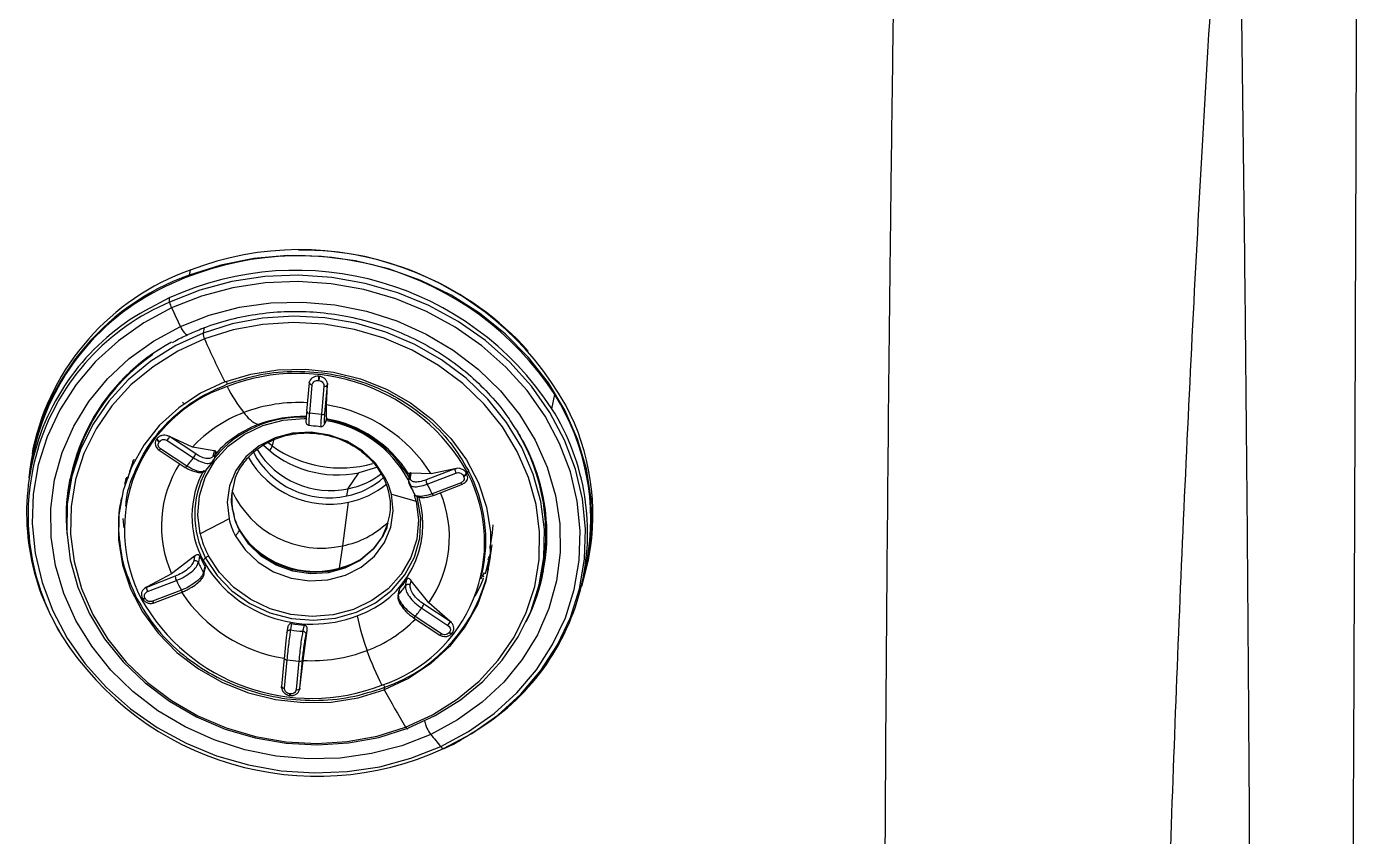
# Model space of a CAD drawing. Extents: x 832 to 912, y 781 to 934.
# Drawn here: x 855.224 to 859.922, y 839.563 to 842.424 of the extents above; entities that cross this region are included whole.
import ezdxf

# ---------------------------------------------------------------- set-up
doc = ezdxf.new("R2010")
doc.units = 0
doc.header["$MEASUREMENT"] = 0
doc.layers.add('1', color=4, linetype='Continuous')

# ---------------------------------------------------------------- blocks, each defined once
blk = doc.blocks.new('2026 SOVEREIGN HL')
at = {"layer": '1', "color": 3, "linetype": 'Continuous', "lineweight": 25}
for p, q in [((24.0718, 44.4687), (24.0683, 44.451)), ((23.9978, 44.3707), (23.914, 44.3267)), ((24.1214, 44.2672), (24.1178, 44.2466)), ((24.5243, 44.0793), (24.5263, 44.0791)), ((24.5261, 44.0939), (24.5281, 44.0937)), ((24.4924, 44.0705), (24.4832, 43.9701)), ((24.4924, 44.0706), (24.4935, 44.0758)), ((24.494, 43.9637), (24.5031, 44.0641)), ((24.5442, 44.0594), (24.5351, 43.9591)), ((24.5478, 43.9629), (24.557, 44.0633)), ((24.5529, 43.9929), (24.5571, 44.0636)), ((24.5571, 44.0636), (24.5569, 44.0687)), ((24.5569, 44.0687), (24.557, 44.0633)), ((24.557, 44.0633), (24.5571, 44.0636)), ((25.3492, 43.9787), (25.3591, 44.0294)), ((24.0452, 44.0026), (24.0502, 43.9966)), ((24.5538, 43.9483), (24.5529, 43.9929)), ((24.5538, 43.9483), (24.55, 43.9334)), ((23.9537, 43.8729), (23.9549, 43.8744)), ((23.9624, 43.8623), (23.9636, 43.8637)), ((23.9908, 43.8671), (24.0836, 43.806)), ((23.9986, 43.8811), (23.9933, 43.8835)), ((23.9933, 43.8835), (23.9985, 43.8807)), ((23.9985, 43.8807), (23.9986, 43.8811)), ((24.0913, 43.8195), (23.9985, 43.8807)), ((24.0801, 43.844), (23.9986, 43.8811)), ((24.1567, 43.8303), (24.0801, 43.844)), ((24.3617, 43.8479), (24.3474, 43.8588)), ((24.3657, 43.8683), (24.3617, 43.8479)), ((23.5171, 43.8189), (23.5072, 43.7681)), ((23.5168, 43.8373), (23.5134, 43.8196)), ((23.8767, 43.7979), (23.8721, 43.7991)), ((23.9619, 43.8331), (24.0547, 43.772)), ((24.0602, 43.7765), (23.9674, 43.8377)), ((24.1478, 43.7887), (24.1558, 43.7996)), ((24.1567, 43.8303), (24.1532, 43.8147)), ((24.1577, 43.8032), (24.1629, 43.8267)), ((23.8731, 43.7907), (23.8692, 43.7917)), ((24.0551, 43.7719), (24.0547, 43.772)), ((24.1247, 43.7598), (24.1269, 43.7609)), ((24.6301, 43.6969), (24.6678, 43.7534)), ((24.7296, 43.772), (24.6678, 43.7534)), ((24.8467, 43.7516), (24.8429, 43.7281)), ((24.8493, 43.7362), (24.8518, 43.752)), ((24.923, 43.749), (24.8518, 43.752)), ((25.0065, 43.767), (24.9046, 43.7278)), ((24.9086, 43.7129), (25.0105, 43.7521)), ((25.0066, 43.7674), (24.923, 43.749)), ((25.0065, 43.767), (25.0122, 43.7686)), ((25.0066, 43.7674), (25.0065, 43.767)), ((25.0122, 43.7686), (25.0066, 43.7674)), ((25.048, 43.7511), (25.0488, 43.7494)), ((25.0525, 43.7518), (25.0545, 43.7607)), ((23.6461, 43.7063), (23.643, 43.6862)), ((23.8415, 43.7124), (23.8455, 43.7306)), ((25.0282, 43.718), (24.9263, 43.6788)), ((24.9315, 43.6731), (25.0335, 43.7123)), ((25.0394, 43.7161), (25.0342, 43.7135)), ((25.0367, 43.7427), (25.0375, 43.7411)), ((24.6246, 43.6712), (24.6301, 43.6969)), ((24.7825, 43.677), (24.8694, 43.6527)), ((23.845, 43.644), (23.8436, 43.6351)), ((24.6106, 43.4952), (24.6312, 43.6494)), ((24.2093, 43.5903), (24.1073, 43.5374)), ((24.5993, 43.4158), (24.6106, 43.4952)), ((25.1148, 43.3956), (25.1348, 43.4784)), ((25.136, 43.4912), (25.131, 43.4591)), ((25.1375, 43.4986), (25.136, 43.4912)), ((24.0875, 43.4581), (24.0058, 43.3964)), ((24.0875, 43.4581), (24.0849, 43.4423)), ((24.1047, 43.4595), (24.1008, 43.4362)), ((24.1194, 43.4003), (24.1244, 43.4215)), ((25.4623, 43.3858), (25.4722, 43.4365)), ((25.4761, 43.4357), (25.4794, 43.4526)), ((24.0058, 43.3964), (23.9174, 43.3487)), ((24.0193, 43.3875), (23.9174, 43.3483)), ((23.9214, 43.3334), (24.0233, 43.3726)), ((24.1203, 43.3931), (24.1253, 43.4146)), ((24.8323, 43.3537), (24.8374, 43.3769)), ((24.849, 43.3561), (24.8524, 43.3718)), ((24.9149, 43.2939), (24.8524, 43.3718)), ((25.1007, 43.3892), (25.1027, 43.3979)), ((25.1008, 43.3895), (25.1042, 43.3886)), ((25.1015, 43.3926), (25.106, 43.3914)), ((25.3034, 43.3397), (25.3196, 43.4051)), ((25.3058, 43.3611), (25.3104, 43.3808)), ((23.9174, 43.3487), (23.9122, 43.3457)), ((23.9122, 43.3457), (23.9174, 43.3483)), ((23.9174, 43.3483), (23.9174, 43.3487)), ((24.041, 43.3385), (23.9391, 43.2993)), ((23.9443, 43.2936), (24.0463, 43.3328)), ((24.8092, 43.3399), (24.8056, 43.3183)), ((24.8112, 43.3441), (24.8076, 43.3227)), ((23.9026, 43.3103), (23.9035, 43.3086)), ((23.9129, 43.3087), (23.9121, 43.3104)), ((24.9899, 43.2274), (24.8971, 43.2885)), ((24.99, 43.2277), (24.9149, 43.2939)), ((25.2801, 43.2748), (25.2811, 43.2796)), ((24.8605, 43.2409), (24.9533, 43.1798)), ((24.9588, 43.1843), (24.866, 43.2455)), ((24.8894, 43.2749), (24.9822, 43.2138)), ((25.2687, 43.2489), (25.2801, 43.2748)), ((24.4154, 43.2038), (24.4134, 43.1886)), ((24.4298, 43.2202), (24.4267, 43.1978)), ((24.47, 43.1929), (24.4757, 43.2151)), ((24.4706, 43.0901), (24.4852, 43.196)), ((24.4814, 43.1809), (24.4852, 43.196)), ((24.9872, 43.1891), (24.986, 43.1877)), ((24.99, 43.2277), (24.9899, 43.2274)), ((24.9899, 43.2274), (24.9945, 43.2237)), ((24.9945, 43.2237), (24.99, 43.2277)), ((24.9963, 43.1857), (24.9975, 43.1871)), ((24.4038, 43.0987), (24.3946, 42.9984)), ((24.4054, 42.992), (24.4145, 43.0924)), ((24.4592, 42.9912), (24.4684, 43.0916)), ((24.4593, 42.9916), (24.4706, 43.0901)), ((24.4556, 43.0877), (24.4465, 42.9874)), ((24.3947, 42.9931), (24.3946, 42.9985)), ((24.7573, 42.9863), (24.759, 42.9952)), ((24.423, 42.9659), (24.425, 42.9657)), ((24.4253, 42.9721), (24.4233, 42.9724)), ((24.4581, 42.9859), (24.4593, 42.9916)), ((24.4592, 42.9912), (24.4581, 42.9859)), ((24.4593, 42.9916), (24.4592, 42.9912))]:
    blk.add_line(p, q, dxfattribs=at)
at = {"layer": '1', "color": 3, "linetype": 'Continuous', "lineweight": 25, "flags": 128}
for points in [[(25.4547, 43.3512), (25.4778, 43.4448), (25.49, 43.5515), (25.4877, 43.6593), (25.4708, 43.7666), (25.4398, 43.872), (25.3949, 43.9737), (25.337, 44.0705), (25.2667, 44.1607), (25.1852, 44.2432), (25.0937, 44.3167), (24.9934, 44.3802), (24.8858, 44.4327), (24.7725, 44.4735), (24.6552, 44.5019), (24.5355, 44.5175), (24.4152, 44.5202), (24.2961, 44.5099), (24.1799, 44.4867), (24.0683, 44.451)], [(24.9666, 42.7786), (25.0665, 42.8325), (25.158, 42.897), (25.2396, 42.9714), (25.3102, 43.0544), (25.3688, 43.1449), (25.4144, 43.2416), (25.4464, 43.343), (25.4644, 43.4477), (25.468, 43.5541), (25.4573, 43.6607), (25.4324, 43.7659), (25.3936, 43.8683), (25.3416, 43.9662), (25.277, 44.0584), (25.2009, 44.1433), (25.1142, 44.2199), (25.0184, 44.287), (24.9148, 44.3435), (24.8048, 44.3888), (24.6902, 44.422), (24.5726, 44.4428), (24.4536, 44.4508), (24.335, 44.446), (24.2187, 44.4283), (24.1061, 44.398), (23.9991, 44.3557)], [(24.9567, 42.7861), (25.0549, 42.839), (25.1448, 42.9024), (25.225, 42.9754), (25.2943, 43.057), (25.3518, 43.1459), (25.3966, 43.2408), (25.4281, 43.3404), (25.4457, 43.4432), (25.4493, 43.5478), (25.4388, 43.6525), (25.4143, 43.7559), (25.3762, 43.8564), (25.3251, 43.9526), (25.2617, 44.0431), (25.1869, 44.1266), (25.1018, 44.2018), (25.0077, 44.2677), (24.9059, 44.3233), (24.7979, 44.3677), (24.6853, 44.4004), (24.5697, 44.4208), (24.4528, 44.4287), (24.3364, 44.4239), (24.2221, 44.4065), (24.1115, 44.3768), (24.0064, 44.3352)], [(24.0064, 44.3352), (23.9082, 44.2823), (23.8183, 44.2189), (23.7381, 44.1459), (23.6688, 44.0643), (23.6113, 43.9754), (23.5665, 43.8805), (23.535, 43.7808), (23.5174, 43.678), (23.5138, 43.5735), (23.5243, 43.4688), (23.5488, 43.3654), (23.5869, 43.2649), (23.638, 43.1686), (23.7014, 43.0781), (23.7762, 42.9947), (23.8613, 42.9194), (23.9554, 42.8536), (24.0572, 42.798), (24.1652, 42.7536), (24.2778, 42.7209), (24.3934, 42.7005), (24.5103, 42.6926), (24.6267, 42.6974), (24.741, 42.7148), (24.8516, 42.7445), (24.9567, 42.7861)], [(24.0374, 44.2696), (24.1392, 44.3096), (24.2464, 44.3376), (24.3572, 44.3532), (24.47, 44.3561), (24.5829, 44.3463), (24.6942, 44.3239), (24.8021, 44.2893), (24.9049, 44.243), (25.001, 44.1858), (25.0889, 44.1185), (25.1671, 44.0423), (25.2345, 43.9583), (25.29, 43.8678), (25.3327, 43.7723), (25.362, 43.6733), (25.3773, 43.5724), (25.3785, 43.4711), (25.3655, 43.371), (25.3385, 43.2737), (25.2979, 43.1807), (25.2445, 43.0936), (25.179, 43.0137), (25.1024, 42.9422), (25.0161, 42.8803), (24.9212, 42.8289)], [(24.9212, 42.8289), (24.8194, 42.7889), (24.7122, 42.7608), (24.6014, 42.7453), (24.4886, 42.7424), (24.3757, 42.7522), (24.2644, 42.7746), (24.1565, 42.8092), (24.0537, 42.8554), (23.9576, 42.9126), (23.8698, 42.9799), (23.7915, 43.0561), (23.7241, 43.1401), (23.6686, 43.2306), (23.6259, 43.3261), (23.5966, 43.4251), (23.5813, 43.5261), (23.5801, 43.6274), (23.5932, 43.7275), (23.6201, 43.8248), (23.6607, 43.9177), (23.7141, 44.0048), (23.7796, 44.0848), (23.8562, 44.1563), (23.9426, 44.2182), (24.0374, 44.2696)], [(24.0374, 44.2696), (24.0417, 44.2615), (24.0462, 44.2543), (24.0508, 44.2483), (24.0552, 44.2439), (24.059, 44.2413), (24.0622, 44.2407), (24.0633, 44.241)], [(24.8408, 42.8508), (24.9373, 42.895), (25.0259, 42.9505), (25.1052, 43.0161), (25.1739, 43.0909), (25.2306, 43.1736), (25.2744, 43.2626), (25.3047, 43.3566), (25.3209, 43.4538), (25.3226, 43.5526), (25.3099, 43.6514), (25.283, 43.7484), (25.2424, 43.842), (25.1886, 43.9306), (25.1228, 44.0127), (25.0459, 44.0868), (24.9594, 44.1517), (24.8646, 44.2063), (24.7633, 44.2496), (24.657, 44.281), (24.5478, 44.2998), (24.4374, 44.3057), (24.3276, 44.2988), (24.2205, 44.2789), (24.1178, 44.2466)], [(24.8326, 42.8548), (24.9274, 42.8983), (25.0145, 42.9527), (25.0924, 43.0172), (25.1597, 43.0907), (25.2155, 43.1718), (25.2585, 43.2593), (25.2883, 43.3515), (25.3041, 43.447), (25.3058, 43.5441), (25.2934, 43.6411), (25.2669, 43.7364), (25.227, 43.8283), (25.1743, 43.9153), (25.1096, 43.9959), (25.0341, 44.0687), (24.9491, 44.1324), (24.8561, 44.186), (24.7565, 44.2286), (24.6522, 44.2594), (24.5449, 44.2778), (24.4364, 44.2837), (24.3287, 44.2768), (24.2235, 44.2574), (24.1227, 44.2256)], [(24.1178, 44.2466), (24.0213, 44.2023), (23.9326, 44.1469), (23.8533, 44.0812), (23.7847, 44.0064), (23.728, 43.9238), (23.6841, 43.8348), (23.6539, 43.7408), (23.6377, 43.6436), (23.636, 43.5447), (23.6487, 43.446), (23.6756, 43.3489), (23.7162, 43.2553), (23.7699, 43.1667), (23.8358, 43.0847), (23.9126, 43.0106), (23.9992, 42.9457), (24.094, 42.8911), (24.1953, 42.8477), (24.3015, 42.8164), (24.4108, 42.7976), (24.5212, 42.7916), (24.6309, 42.7986), (24.7381, 42.8184), (24.8408, 42.8508)], [(24.1227, 44.2256), (24.0279, 44.1822), (23.9408, 44.1277), (23.8629, 44.0632), (23.7955, 43.9897), (23.7398, 43.9086), (23.6967, 43.8212), (23.667, 43.7289), (23.6512, 43.6334), (23.6495, 43.5363), (23.6619, 43.4393), (23.6883, 43.344), (23.7283, 43.2521), (23.781, 43.1651), (23.8457, 43.0845), (23.9211, 43.0117), (24.0061, 42.948), (24.0992, 42.8944), (24.1988, 42.8518), (24.3031, 42.8211), (24.4104, 42.8026), (24.5188, 42.7967), (24.6266, 42.8036), (24.7318, 42.8231), (24.8326, 42.8548)], [(24.194, 44.074), (24.2858, 44.1019), (24.3818, 44.1172), (24.4799, 44.1193), (24.5779, 44.1082), (24.6736, 44.0843), (24.7649, 44.0479), (24.8498, 44), (24.9262, 43.9416), (24.9927, 43.874), (25.0475, 43.7987), (25.0896, 43.7174), (25.118, 43.632), (25.132, 43.5442), (25.1314, 43.4562), (25.1161, 43.3698), (25.0865, 43.287), (25.0433, 43.2096), (24.9874, 43.1393), (24.9201, 43.0778), (24.8428, 43.0264), (24.7573, 42.9863)], [(24.194, 44.074), (24.1085, 44.0338), (24.0313, 43.9824), (23.9639, 43.9209), (23.908, 43.8507), (23.8648, 43.7733), (23.8352, 43.6905), (23.8199, 43.6041), (23.8193, 43.516), (23.8333, 43.4283), (23.8617, 43.3428), (23.9038, 43.2615), (23.9587, 43.1863), (24.0251, 43.1187), (24.1016, 43.0602), (24.1864, 43.0123), (24.2777, 42.976), (24.3734, 42.952), (24.4714, 42.941), (24.5695, 42.9431), (24.6656, 42.9583), (24.7573, 42.9863)], [(24.1073, 43.5374), (24.0988, 43.6049), (24.1049, 43.6721), (24.1254, 43.7363), (24.1594, 43.7952), (24.2058, 43.8467), (24.2629, 43.8887), (24.3283, 43.9197), (24.3998, 43.9385), (24.4746, 43.9444), (24.4837, 43.9442)], [(24.7608, 43.7355), (24.7263, 43.7867), (24.6804, 43.8303), (24.6252, 43.8641), (24.5636, 43.8864), (24.4987, 43.8961), (24.4335, 43.8926), (24.3715, 43.8763), (24.3157, 43.8479), (24.2689, 43.8088), (24.2334, 43.7609), (24.211, 43.7067), (24.2029, 43.6489), (24.2093, 43.5903)], [(23.8462, 43.7312), (23.8462, 43.7312), (23.8456, 43.7303), (23.8453, 43.7293)], [(23.8469, 43.7353), (23.8466, 43.735), (23.8464, 43.7347)], [(24.1263, 43.4517), (24.1666, 43.3899), (24.2193, 43.3359), (24.2822, 43.2916), (24.3531, 43.2588), (24.4291, 43.2387), (24.5073, 43.2322), (24.5848, 43.2395), (24.6586, 43.2602), (24.7257, 43.2937), (24.7838, 43.3385), (24.8304, 43.393), (24.8638, 43.4552), (24.8828, 43.5225), (24.8866, 43.5924), (24.8751, 43.6623), (24.8729, 43.6698)], [(24.231, 43.5318), (24.2655, 43.4806), (24.3114, 43.437), (24.3666, 43.4032), (24.4282, 43.3809), (24.4932, 43.3712), (24.5583, 43.3746), (24.6203, 43.391), (24.6761, 43.4194), (24.7229, 43.4585), (24.7584, 43.5064), (24.7808, 43.5606), (24.789, 43.6184), (24.7825, 43.677)], [(24.8694, 43.6527), (24.8779, 43.5852), (24.8718, 43.5181), (24.8514, 43.4539), (24.8173, 43.3949), (24.7709, 43.3435), (24.7139, 43.3015), (24.6484, 43.2705), (24.5769, 43.2517), (24.5021, 43.2458), (24.4268, 43.2529), (24.3538, 43.2729), (24.2859, 43.305), (24.2255, 43.348), (24.175, 43.4002), (24.1363, 43.4597)], [(23.8345, 43.5917), (23.8362, 43.5682), (23.8373, 43.5581)], [(24.7672, 43.5597), (24.7535, 43.531), (24.7192, 43.4848), (24.6739, 43.447), (24.62, 43.4196), (24.5601, 43.4038), (24.4972, 43.4005), (24.4345, 43.4099), (24.375, 43.4314), (24.3217, 43.464), (24.2773, 43.5061), (24.244, 43.5556)], [(24.7699, 43.5749), (24.7498, 43.5267), (24.7162, 43.4807), (24.6716, 43.443), (24.6183, 43.4156), (24.559, 43.3998), (24.4967, 43.3963), (24.4345, 43.4054), (24.3755, 43.4267), (24.3226, 43.4589), (24.2786, 43.5006), (24.2456, 43.5497)], [(25.1409, 43.5697), (25.1383, 43.5409), (25.1308, 43.495)], [(25.104, 43.3912), (25.1008, 43.384), (25.0978, 43.3775)], [(25.1091, 43.4005), (25.1084, 43.3983), (25.106, 43.3914)], [(24.4253, 42.9721), (24.4252, 42.9704), (24.4251, 42.9689), (24.425, 42.9676), (24.425, 42.9667), (24.425, 42.966), (24.425, 42.9657), (24.4251, 42.9658), (24.4252, 42.9662)], [(24.8326, 42.8548), (24.834, 42.8527), (24.8354, 42.851), (24.8367, 42.8497), (24.8378, 42.8489), (24.8388, 42.8487), (24.8397, 42.8489), (24.8403, 42.8496), (24.8408, 42.8508)]]:
    blk.add_lwpolyline(points, dxfattribs=at)
at = {"layer": '1', "color": 3, "linetype": 'Continuous', "lineweight": 25}
for centre, radius, start, end in [((24.456, 43.4414), 1.0777, 33.0658, 114.5794), ((24.4597, 43.4647), 1.0764, 29.2996, 111.1267), ((24.4615, 43.4544), 1.0853, 42.1677, 90.3693), ((24.3615, 43.6545), 0.8643, 109.5895, 167.7871), ((24.4458, 43.3898), 1.0784, 33.0985, 114.5468), ((24.3526, 43.6437), 0.8559, 109.3954, 173.833), ((24.3481, 43.6434), 0.8493, 113.6264, 168.0741), ((24.0359, 44.3664), 0.0384, 173.5942, 196.268), ((24.3133, 43.6116), 0.819, 119.1776, 212.1984), ((24.3175, 43.6022), 0.818, 112.9056, 211.3112), ((24.1113, 44.3841), 0.1158, 194.1973, 204.9722), ((26.727, 45.5814), 2.9924, 204.6098, 205.9999), ((24.1635, 44.2461), 0.0457, 179.3251, 206.5806), ((26.8367, 45.4098), 2.9611, 203.5731, 206.8168), ((24.3417, 43.5918), 0.7073, 118.343, 184.4224), ((24.3406, 43.5915), 0.7039, 124.648, 170.6074), ((26.7397, 45.3718), 2.8519, 207.0258, 207.2343), ((24.4511, 43.4147), 0.6894, 29.2758, 111.1504), ((24.7505, 44.0591), 0.2271, 171.1752, 174.8962), ((24.7525, 44.0589), 0.2271, 171.1752, 174.8962), ((24.3732, 43.5522), 0.5335, 108.6738, 207.2176), ((24.7074, 44.314), 0.5663, 206.9135, 217.9723), ((24.5019, 44.0742), 0.0102, 200.7603, 276.7797), ((24.5477, 44.0709), 0.012, 253.137, 320.5117), ((24.659, 43.5887), 0.8273, 349.4004, 32.1903), ((24.4554, 43.4536), 0.5476, 86.7239, 110.7998), ((24.4682, 43.4617), 0.5379, 32.2837, 80.9442), ((24.6727, 43.6068), 0.8213, 349.2362, 27.9237), ((24.4292, 43.5198), 0.4764, 110.6835, 137.1178), ((24.4636, 43.5509), 0.3983, 87.2469, 140.0166), ((24.364, 44.0373), 0.1256, 214.8341, 245.3567), ((24.468, 43.5107), 0.4411, 88.1313, 110.7567), ((24.4928, 43.9738), 0.0102, 200.7573, 276.7804), ((24.4527, 43.4132), 0.552, 81.4179, 85.7134), ((24.5386, 43.9706), 0.012, 253.1304, 320.5231), ((24.4834, 43.5362), 0.4065, 28.5457, 80.4218), ((24.4808, 43.528), 0.4193, 28.703, 80.2598), ((24.4787, 43.5191), 0.4311, 32.0711, 80.1454), ((24.6562, 43.5423), 0.819, 299.1775, 32.1985), ((24.444, 43.5696), 0.3774, 110.528, 140.4469), ((24.6261, 43.536), 0.7017, 347.2273, 31.0525), ((23.9716, 43.8787), 0.0188, 197.7974, 240.6466), ((23.9728, 43.8801), 0.0188, 197.7974, 240.6466), ((23.9577, 43.8949), 0.0433, 320.046, 340.8234), ((24.5915, 44.1218), 0.3763, 226.1692, 281.7117), ((24.312, 43.8641), 0.0522, 320.7456, 341.9531), ((24.6032, 44.1828), 0.4129, 234.2057, 286.0084), ((24.6402, 43.5354), 0.6912, 333.4142, 28.5053), ((23.9605, 43.8407), 0.00755, 279.9693, 336.2281), ((24.3976, 43.5319), 0.4168, 138.8851, 144.0641), ((24.0505, 43.8337), 0.0432, 320.033, 340.8374), ((24.562, 43.9698), 0.3277, 209.4198, 282.1856), ((24.561, 43.9645), 0.3001, 207.61, 282.2386), ((24.5665, 43.9929), 0.3028, 211.3415, 282.1312), ((24.355, 43.6174), 0.5161, 160.2591, 166.7416), ((24.3809, 43.5639), 0.4108, 147.4222, 204.0729), ((24.0502, 43.7824), 0.0116, 295.0008, 329.5193), ((24.4106, 43.6002), 0.3324, 151.109, 208.1068), ((24.4132, 43.605), 0.3253, 151.6382, 208.1058), ((24.5771, 43.9663), 0.2746, 281.116, 308.2259), ((24.5781, 43.5078), 0.5335, 288.674, 27.2173), ((25.0371, 43.7673), 0.0306, 180.5209, 209.7113), ((25.0297, 43.764), 0.0224, 288.1695, 324.838), ((25.0305, 43.7623), 0.0224, 288.1695, 324.838), ((24.5919, 43.5146), 0.524, 347.1327, 28.0114), ((24.3119, 43.6025), 0.6778, 168.9576, 183.3229), ((23.8503, 43.7294), 0.00677, 69.822, 119.9622), ((24.4475, 43.6573), 0.2288, 164.3937, 208.0714), ((24.5727, 43.9376), 0.2714, 281.0372, 312.3269), ((24.5742, 43.9407), 0.2968, 281.0772, 310.2456), ((24.76, 43.7454), 0.00993, 215.546, 274.4679), ((24.5354, 43.6183), 0.2541, 13.3636, 27.4675), ((24.8369, 43.6691), 0.0614, 78.9255, 86.6306), ((24.5367, 43.5729), 0.3422, 22.068, 27.4191), ((24.9351, 43.7281), 0.0306, 180.4996, 209.7327), ((24.526, 43.4932), 0.4412, 24.8848, 29.873), ((25.0321, 43.717), 0.00408, 165.1425, 300.9436), ((24.5347, 43.8335), 0.3467, 204.473, 282.65), ((24.5528, 43.5713), 0.3411, 288.5484, 16.6839), ((24.55, 43.5774), 0.3282, 13.2789, 17.1821), ((24.5768, 43.5263), 0.4103, 325.4888, 22.3879), ((24.9343, 43.681), 0.00834, 194.9265, 250.5402), ((24.4565, 43.649), 0.2541, 193.3636, 207.4675), ((24.5499, 43.8064), 0.3171, 281.0542, 313.5061), ((24.4359, 43.6155), 0.3377, 193.3627, 207.4679), ((24.2117, 43.5624), 0.0362, 302.2639, 339.391), ((24.2395, 43.5513), 0.00625, 345.3747, 44.4629), ((24.5144, 43.7281), 0.3234, 218.1071, 299.9405), ((25.2347, 43.4637), 0.1086, 163.2359, 167.4085), ((25.1306, 43.4928), 0.00572, 251.8129, 343.7678), ((25.1308, 43.4895), 0.00554, 18.1875, 90.0199), ((24.4389, 43.5886), 0.3709, 204.2497, 210.5087), ((24.443, 43.6106), 0.3705, 204.0657, 210.693), ((24.2502, 43.3063), 0.1911, 130.4335, 134.04), ((24.5025, 43.6603), 0.4419, 209.3606, 291.0657), ((24.2744, 43.2778), 0.2284, 127.2207, 130.4278), ((24.6217, 43.5627), 0.5199, 341.7156, 346.7446), ((25.1224, 43.4417), 0.00565, 17.8257, 88.6892), ((25.1255, 43.4607), 0.00572, 251.8188, 343.6504), ((24.0499, 43.3878), 0.0306, 180.5055, 209.7267), ((24.4234, 43.5582), 0.441, 204.885, 209.876), ((24.572, 43.5292), 0.5658, 289.3054, 348.0712), ((24.551, 43.578), 0.3499, 318.0343, 324.9165), ((24.6139, 43.571), 0.5291, 331.2778, 339.0814), ((23.948, 43.3486), 0.0306, 180.5209, 209.7113), ((24.0465, 43.3385), 0.00548, 180.1194, 271.5624), ((24.4895, 43.63), 0.5392, 213.7131, 260.9122), ((24.5464, 43.556), 0.3502, 318.2244, 324.7246), ((24.5001, 43.6454), 0.6894, 209.2757, 291.1506), ((23.9075, 43.3161), 0.00738, 227.4406, 308.6593), ((23.9081, 43.3154), 0.00822, 235.634, 305.8207), ((23.9471, 43.3015), 0.00833, 194.8911, 250.5755), ((24.8563, 43.3027), 0.0432, 320.033, 340.8374), ((25.5563, 43.4358), 0.9145, 191.8534, 199.8735), ((24.5273, 43.5721), 0.4781, 290.7064, 315.3785), ((24.8591, 43.2485), 0.00752, 279.7807, 336.3413), ((24.5526, 43.519), 0.416, 318.8802, 324.0689), ((24.5003, 43.6557), 0.4637, 260.8694, 266.262), ((24.5046, 43.6778), 0.4637, 260.7136, 266.4186), ((24.9508, 43.1884), 0.00894, 286.3944, 333.2155), ((24.9491, 43.2415), 0.0432, 320.0267, 340.8426), ((24.9925, 43.1937), 0.00879, 222.6458, 296.3123), ((24.9937, 43.1951), 0.0088, 222.6511, 296.307), ((24.5204, 43.7486), 1.0676, 212.3639, 294.7005), ((24.4133, 43.1025), 0.0102, 200.762, 276.7757), ((24.4969, 43.6383), 0.5521, 261.4186, 265.7138), ((24.4591, 43.0992), 0.012, 253.1357, 320.5154), ((24.5019, 43.6368), 0.5476, 266.7239, 290.7999), ((25.6728, 43.4717), 1.0363, 199.5494, 206.926), ((24.4042, 43.0021), 0.0102, 200.7603, 276.7797), ((27.1291, 44.2509), 2.6821, 207.6929, 207.9172), ((24.4559, 42.9677), 0.0329, 171.8469, 183.0711), ((24.45, 42.9988), 0.012, 253.1356, 320.5131), ((26.6915, 44.0066), 2.1867, 207.8119, 211.7829), ((25.0112, 42.8984), 0.1137, 191.3592, 217.7067), ((25.9736, 43.6653), 1.3443, 218.4763, 220.8468), ((24.9737, 42.7984), 0.021, 215.8507, 250.0082), ((24.9674, 42.7825), 0.00396, 257.0496, 293.4915)]:
    blk.add_arc(centre, radius, start, end, dxfattribs=at)
for points, knots in [([(26.5331, 36.3516), (26.5303, 36.9885), (26.5247, 38.2628), (26.5193, 40.1686), (26.522, 41.7116), (26.5287, 42.8952), (26.5354, 43.7131), (26.5441, 44.5404), (26.5542, 45.32), (26.5648, 46.0514), (26.5755, 46.7332), (26.587, 47.4267), (26.5946, 47.8987), (26.5983, 48.1349)], [0, 0, 0, 0, 0.165996, 0.332137, 0.498368, 0.568289, 0.638355, 0.708506, 0.77878, 0.83405, 0.889326, 0.944643, 1, 1, 1, 1]), ([(27.764, 46.781), (27.7485, 46.5527), (27.7177, 46.0964), (27.675, 45.4254), (27.6365, 44.7638), (27.6024, 44.1112), (27.5726, 43.466), (27.5467, 42.8269), (27.5143, 41.9116), (27.4816, 40.7257), (27.4526, 39.2698), (27.4407, 38.3019), (27.4347, 37.8181)], [0, 0, 0, 0, 0.071804, 0.143563, 0.215313, 0.287, 0.358576, 0.430095, 0.501517, 0.667777, 0.833943, 1, 1, 1, 1]), ([(27.764, 46.781), (27.769, 46.4429), (27.7789, 45.7674), (27.7921, 44.765), (27.8024, 43.771), (27.8108, 42.6743), (27.8166, 41.4799), (27.82, 40.1893), (27.8204, 39.3405), (27.8207, 38.9158)], [0, 0, 0, 0, 0.124899, 0.249567, 0.374542, 0.499378, 0.666387, 0.833106, 1, 1, 1, 1]), ([(28.1932, 46.78), (28.1926, 46.5013), (28.1912, 45.9459), (28.1885, 45.1208), (28.1857, 44.3039), (28.1826, 43.4946), (28.1784, 42.5143), (28.1725, 41.3687), (28.1655, 40.0623), (28.1615, 39.2044), (28.1594, 38.7755)], [0, 0, 0, 0, 0.1009616, 0.2012382, 0.3016233, 0.4016669, 0.5014536, 0.6680047, 0.834025, 1, 1, 1, 1]), ([(24.0633, 44.241), (24.0787, 44.2478), (24.1241, 44.2679), (24.2038, 44.2938), (24.3026, 44.3145), (24.4041, 44.3242), (24.5067, 44.3229), (24.6089, 44.3105), (24.7093, 44.2873), (24.8063, 44.2537), (24.8986, 44.21), (24.9849, 44.157), (25.064, 44.0956), (25.1339, 44.0261), (25.1828, 43.9682), (25.2046, 43.9321), (25.2099, 43.9233)], [0, 0, 0, 0, 0.04019, 0.118151, 0.196115, 0.27404, 0.351936, 0.42981, 0.507671, 0.585521, 0.663366, 0.741212, 0.819068, 0.896945, 0.974858, 1, 1, 1, 1]), ([(24.0097, 44.2131), (24.0124, 44.2148), (24.0293, 44.2255), (24.0478, 44.2339), (24.0633, 44.241)], [0, 0, 0, 0, 0.161844, 1, 1, 1, 1]), ([(24.204, 44.0667), (24.2428, 44.0793), (24.3203, 44.1044), (24.4456, 44.1149), (24.5713, 44.1047), (24.6935, 44.0724), (24.8075, 44.0197), (24.9085, 43.9483), (24.9944, 43.8619), (25.0345, 43.7944), (25.0545, 43.7607)], [0, 0, 0, 0, 0.125, 0.2500005, 0.375, 0.5000003, 0.6250005, 0.750001, 0.8750001, 1, 1, 1, 1]), ([(24.5261, 44.0939), (24.5225, 44.094), (24.5153, 44.0942), (24.5054, 44.0903), (24.4974, 44.0841), (24.4948, 44.0786), (24.4935, 44.0758)], [0, 0, 0, 0, 0.247533, 0.500813, 0.753648, 1, 1, 1, 1]), ([(24.5031, 44.0641), (24.5037, 44.0666), (24.5049, 44.0716), (24.5107, 44.0768), (24.5174, 44.0795), (24.522, 44.0794), (24.5243, 44.0793)], [0, 0, 0, 0, 0.279485, 0.558995, 0.779402, 1, 1, 1, 1]), ([(24.5263, 44.0791), (24.5291, 44.0784), (24.5348, 44.0771), (24.5408, 44.0717), (24.5441, 44.0655), (24.5442, 44.0615), (24.5442, 44.0594)], [0, 0, 0, 0, 0.279637, 0.559219, 0.779576, 1, 1, 1, 1]), ([(24.5569, 44.0687), (24.5561, 44.0717), (24.5544, 44.0777), (24.5477, 44.0855), (24.5387, 44.0915), (24.5316, 44.093), (24.5281, 44.0937)], [0, 0, 0, 0, 0.246599, 0.499392, 0.752598, 1, 1, 1, 1]), ([(23.8454, 43.6439), (23.8454, 43.6451), (23.8474, 43.6836), (23.8739, 43.7564), (23.9253, 43.8566), (24.0011, 43.9439), (24.0937, 44.0172), (24.1672, 44.0502), (24.204, 44.0667)], [0, 0, 0, 0, 0.006606, 0.205285, 0.403963, 0.602643, 0.801321, 1, 1, 1, 1]), ([(24.4813, 43.942), (24.4809, 43.9386), (24.4803, 43.9338), (24.4814, 43.9283), (24.4838, 43.9245), (24.4875, 43.9218), (24.4904, 43.9213), (24.4918, 43.921)], [0, 0, 0, 0, 0.449635, 0.629296, 0.770583, 0.891844, 1, 1, 1, 1]), ([(24.4807, 43.937), (24.4806, 43.9345), (24.4805, 43.9318), (24.4809, 43.9345), (24.4809, 43.9348)], [0, 0, 0, 0, 0.903568, 1, 1, 1, 1]), ([(24.4833, 43.9702), (24.4826, 43.9626), (24.4815, 43.9504), (24.4811, 43.9443), (24.481, 43.942)], [0, 0, 0, 0, 0.619555, 1, 1, 1, 1]), ([(24.4919, 43.9218), (24.4917, 43.9222), (24.4913, 43.9231), (24.4918, 43.9381), (24.4933, 43.9552), (24.494, 43.9637)], [0, 0, 0, 0, 0.285855, 0.642909, 1, 1, 1, 1]), ([(24.5351, 43.9591), (24.5344, 43.9506), (24.5329, 43.9335), (24.5323, 43.9185), (24.5332, 43.9176), (24.5335, 43.9171)], [0, 0, 0, 0, 0.358409, 0.716792, 1, 1, 1, 1]), ([(24.55, 43.9334), (24.5491, 43.9304), (24.5473, 43.9244), (24.546, 43.9282), (24.546, 43.941), (24.5472, 43.9556), (24.5478, 43.9629)], [0, 0, 0, 0, 0.249817, 0.500222, 0.750497, 1, 1, 1, 1]), ([(24.228, 43.7179), (24.2288, 43.722), (24.2329, 43.7429), (24.2522, 43.7775), (24.2855, 43.8191), (24.3291, 43.8528), (24.38, 43.8774), (24.4361, 43.8918), (24.4948, 43.8953), (24.5536, 43.8878), (24.6099, 43.8698), (24.6613, 43.8421), (24.7052, 43.806), (24.7347, 43.7705), (24.7476, 43.7473), (24.7519, 43.7397)], [0, 0, 0, 0, 0.020797, 0.107696, 0.194355, 0.280484, 0.366054, 0.451189, 0.536029, 0.620679, 0.705208, 0.789665, 0.874111, 0.95865, 1, 1, 1, 1]), ([(24.4902, 43.921), (24.5019, 43.92), (24.5169, 43.9187), (24.5317, 43.9164), (24.535, 43.9159)], [0, 0, 0, 0, 0.779433, 1, 1, 1, 1]), ([(24.5336, 43.9163), (24.5349, 43.9163), (24.5373, 43.9164), (24.5415, 43.9188), (24.5454, 43.9229), (24.5474, 43.927), (24.5484, 43.929)], [0, 0, 0, 0, 0.248753, 0.50047, 0.751975, 1, 1, 1, 1]), ([(25.2099, 43.9233), (25.2224, 43.9054), (25.2366, 43.8851), (25.2466, 43.8632), (25.2477, 43.8606)], [0, 0, 0, 0, 0.882713, 1, 1, 1, 1]), ([(23.9537, 43.8729), (23.952, 43.8702), (23.9485, 43.8647), (23.9479, 43.8549), (23.9505, 43.8455), (23.9549, 43.8405), (23.9571, 43.8381)], [0, 0, 0, 0, 0.24756, 0.500842, 0.753646, 1, 1, 1, 1]), ([(23.9493, 43.8506), (23.95, 43.8483), (23.9516, 43.8437), (23.9561, 43.8375), (23.9602, 43.8345), (23.9623, 43.833)], [0, 0, 0, 0, 0.326263, 0.663119, 1, 1, 1, 1]), ([(23.9933, 43.8835), (23.9899, 43.8844), (23.9829, 43.8863), (23.972, 43.8852), (23.9619, 43.8814), (23.9572, 43.8767), (23.9549, 43.8744)], [0, 0, 0, 0, 0.246621, 0.49939, 0.752607, 1, 1, 1, 1]), ([(23.9674, 43.8377), (23.9652, 43.8395), (23.9609, 43.8431), (23.9586, 43.8504), (23.9591, 43.8571), (23.9613, 43.8606), (23.9624, 43.8623)], [0, 0, 0, 0, 0.279491, 0.5590158, 0.779416, 1, 1, 1, 1]), ([(23.9636, 43.8637), (23.9655, 43.8656), (23.9694, 43.8693), (23.9774, 43.8711), (23.9849, 43.8703), (23.9889, 43.8682), (23.9908, 43.8671)], [0, 0, 0, 0, 0.279648, 0.559236, 0.779576, 1, 1, 1, 1]), ([(23.8692, 43.7917), (23.8695, 43.7925), (23.8702, 43.794), (23.8711, 43.7962), (23.8718, 43.7981), (23.872, 43.7988), (23.8721, 43.7991)], [0, 0, 0, 0, 0.272614, 0.557693, 0.783669, 1, 1, 1, 1]), ([(24.0836, 43.806), (24.0922, 43.801), (24.1092, 43.7909), (24.1328, 43.7845), (24.1428, 43.7873), (24.1478, 43.7887)], [0, 0, 0, 0, 0.333363, 0.666692, 1, 1, 1, 1]), ([(24.1532, 43.8147), (24.1514, 43.8111), (24.148, 43.804), (24.133, 43.802), (24.1132, 43.8067), (24.0986, 43.8153), (24.0913, 43.8195)], [0, 0, 0, 0, 0.24982, 0.50022, 0.750492, 1, 1, 1, 1]), ([(24.1532, 43.8147), (24.1538, 43.8142), (24.155, 43.8133), (24.1568, 43.8109), (24.1581, 43.8075), (24.158, 43.8039), (24.1571, 43.8013), (24.1563, 43.8001), (24.1558, 43.7996)], [0, 0, 0, 0, 0.12469, 0.249326, 0.500009, 0.750653, 0.875298, 1, 1, 1, 1]), ([(24.161, 43.8227), (24.1614, 43.8232), (24.1623, 43.8243), (24.1631, 43.8259), (24.1632, 43.8272), (24.1627, 43.8287), (24.1609, 43.8301), (24.1581, 43.8303), (24.1567, 43.8303)], [0, 0, 0, 0, 0.094233, 0.19048, 0.298295, 0.424498, 0.701614, 1, 1, 1, 1]), ([(24.0545, 43.7723), (24.0618, 43.7678), (24.0705, 43.7625), (24.0788, 43.7603), (24.0802, 43.7599)], [0, 0, 0, 0, 0.830519, 1, 1, 1, 1]), ([(24.1277, 43.7638), (24.1267, 43.762), (24.1238, 43.7565), (24.1087, 43.7557), (24.0859, 43.7614), (24.0688, 43.7715), (24.0602, 43.7765)], [0, 0, 0, 0, 0.147243, 0.431478, 0.715717, 1, 1, 1, 1]), ([(24.0802, 43.7599), (24.0858, 43.758), (24.0985, 43.7539), (24.1135, 43.7536), (24.1197, 43.7572), (24.122, 43.7586)], [0, 0, 0, 0, 0.326536, 0.742931, 1, 1, 1, 1]), ([(24.1285, 43.7624), (24.1345, 43.7705), (24.1421, 43.7808), (24.1507, 43.7906), (24.1526, 43.7927)], [0, 0, 0, 0, 0.779324, 1, 1, 1, 1]), ([(24.8518, 43.752), (24.8506, 43.7522), (24.8482, 43.7526), (24.8466, 43.7516), (24.8461, 43.7502), (24.8462, 43.7488), (24.8467, 43.7472), (24.8474, 43.7459), (24.8478, 43.7452)], [0, 0, 0, 0, 0.298973, 0.576184, 0.702253, 0.809907, 0.905989, 1, 1, 1, 1]), ([(25.0105, 43.7521), (25.0133, 43.7528), (25.0188, 43.7542), (25.0269, 43.7521), (25.0331, 43.7481), (25.0355, 43.7445), (25.0367, 43.7427)], [0, 0, 0, 0, 0.279489, 0.559004, 0.779407, 1, 1, 1, 1]), ([(25.048, 43.7511), (25.0461, 43.7539), (25.0424, 43.7596), (25.0332, 43.7655), (25.0227, 43.769), (25.0157, 43.7688), (25.0122, 43.7686)], [0, 0, 0, 0, 0.247557, 0.50091, 0.753668, 1, 1, 1, 1]), ([(25.0394, 43.7161), (25.042, 43.718), (25.0472, 43.7218), (25.0514, 43.7305), (25.0524, 43.7402), (25.05, 43.7464), (25.0488, 43.7494)], [0, 0, 0, 0, 0.246562, 0.499358, 0.752627, 1, 1, 1, 1]), ([(23.845, 43.7286), (23.845, 43.7286), (23.8451, 43.7287), (23.8453, 43.7297), (23.8457, 43.7316), (23.8461, 43.7335), (23.8464, 43.7345)], [0, 0, 0, 0, 0.017272, 0.312761, 0.639896, 1, 1, 1, 1]), ([(23.8453, 43.7293), (23.8452, 43.729), (23.845, 43.7283), (23.8449, 43.728), (23.845, 43.7284), (23.845, 43.7286)], [0, 0, 0, 0, 0.29617, 0.634281, 1, 1, 1, 1]), ([(23.8462, 43.7312), (23.8463, 43.7312), (23.8465, 43.7312), (23.8473, 43.7316), (23.8482, 43.7323), (23.8488, 43.7327)], [0, 0, 0, 0, 0.27497, 0.532386, 1, 1, 1, 1]), ([(23.8523, 43.7327), (23.8523, 43.7327), (23.8522, 43.7328), (23.8523, 43.7334), (23.8524, 43.7343), (23.8526, 43.7353), (23.8526, 43.7358)], [0, 0, 0, 0, 0.138073, 0.397408, 0.684918, 1, 1, 1, 1]), ([(24.2247, 43.6144), (24.2234, 43.6191), (24.2173, 43.6406), (24.2174, 43.6762), (24.2248, 43.7053), (24.228, 43.7179)], [0, 0, 0, 0, 0.135622, 0.6252371, 1, 1, 1, 1]), ([(24.7519, 43.7397), (24.7557, 43.7317), (24.7672, 43.7077), (24.7777, 43.6654), (24.78, 43.6176), (24.7723, 43.5885), (24.769, 43.5759)], [0, 0, 0, 0, 0.150333, 0.456391, 0.764306, 1, 1, 1, 1]), ([(24.8429, 43.7292), (24.8426, 43.7258), (24.8419, 43.7191), (24.8448, 43.7139), (24.8462, 43.7112)], [0, 0, 0, 0, 0.5038785, 1, 1, 1, 1]), ([(24.8447, 43.7328), (24.8441, 43.732), (24.843, 43.7303), (24.8425, 43.7274), (24.8428, 43.7245), (24.8436, 43.7228), (24.844, 43.722)], [0, 0, 0, 0, 0.259429, 0.518949, 0.768493, 1, 1, 1, 1]), ([(24.8493, 43.7362), (24.8484, 43.7358), (24.8466, 43.7349), (24.8453, 43.7335), (24.8447, 43.7328)], [0, 0, 0, 0, 0.481512, 1, 1, 1, 1]), ([(24.8451, 43.7129), (24.8502, 43.7037), (24.8568, 43.692), (24.8623, 43.6799), (24.8635, 43.6773)], [0, 0, 0, 0, 0.779568, 1, 1, 1, 1]), ([(24.8465, 43.7125), (24.8467, 43.7116), (24.8476, 43.7064), (24.8596, 43.7032), (24.8809, 43.7037), (24.8994, 43.7099), (24.9086, 43.7129)], [0, 0, 0, 0, 0.066736, 0.377796, 0.688888, 1, 1, 1, 1]), ([(24.9046, 43.7278), (24.8968, 43.7253), (24.8811, 43.7201), (24.8623, 43.7198), (24.8501, 43.7248), (24.8496, 43.7324), (24.8493, 43.7362)], [0, 0, 0, 0, 0.249771, 0.500137, 0.750448, 1, 1, 1, 1]), ([(25.0375, 43.7411), (25.0384, 43.7386), (25.0402, 43.7335), (25.0382, 43.7264), (25.034, 43.721), (25.0301, 43.719), (25.0282, 43.718)], [0, 0, 0, 0, 0.279649, 0.559223, 0.779573, 1, 1, 1, 1]), ([(25.0443, 43.7196), (25.0458, 43.7213), (25.0487, 43.7247), (25.0502, 43.7289), (25.051, 43.7311)], [0, 0, 0, 0, 0.493757, 1, 1, 1, 1]), ([(23.8306, 43.6654), (23.8292, 43.6606), (23.8169, 43.619), (23.8179, 43.5356), (23.8338, 43.4198), (23.8665, 43.3469), (23.8828, 43.3104)], [0, 0, 0, 0, 0.04133, 0.360886, 0.680443, 1, 1, 1, 1]), ([(24.9263, 43.6788), (24.917, 43.6758), (24.8986, 43.6697), (24.8772, 43.6691), (24.865, 43.6725), (24.8645, 43.6774), (24.8643, 43.6786)], [0, 0, 0, 0, 0.301714, 0.603393, 0.905058, 1, 1, 1, 1]), ([(24.8668, 43.6745), (24.8688, 43.6725), (24.8735, 43.6677), (24.8887, 43.6652), (24.909, 43.6663), (24.9241, 43.671), (24.9316, 43.6734)], [0, 0, 0, 0, 0.193439, 0.465611, 0.733345, 1, 1, 1, 1]), ([(24.2451, 43.5542), (24.2412, 43.5621), (24.2316, 43.5815), (24.2273, 43.6022), (24.2247, 43.6144)], [0, 0, 0, 0, 0.40511, 1, 1, 1, 1]), ([(24.769, 43.5759), (24.7684, 43.5718), (24.7673, 43.5646), (24.7638, 43.5582), (24.7623, 43.5555)], [0, 0, 0, 0, 0.573201, 1, 1, 1, 1]), ([(24.0849, 43.4423), (24.0833, 43.4378), (24.0801, 43.4288), (24.0644, 43.413), (24.0432, 43.398), (24.0273, 43.391), (24.0193, 43.3875)], [0, 0, 0, 0, 0.249815, 0.500225, 0.750502, 1, 1, 1, 1]), ([(24.0233, 43.3726), (24.0327, 43.3767), (24.0516, 43.3849), (24.0766, 43.4021), (24.0952, 43.4203), (24.0989, 43.4309), (24.1008, 43.4362)], [0, 0, 0, 0, 0.2500351, 0.5000346, 0.7500245, 1, 1, 1, 1]), ([(24.0849, 43.4423), (24.0856, 43.4425), (24.0871, 43.4429), (24.0902, 43.443), (24.0941, 43.4422), (24.0976, 43.4403), (24.0997, 43.4381), (24.1004, 43.4369), (24.1008, 43.4362)], [0, 0, 0, 0, 0.124722, 0.249348, 0.500027, 0.750656, 0.875277, 1, 1, 1, 1]), ([(24.1047, 43.4595), (24.1043, 43.4602), (24.1036, 43.4615), (24.102, 43.4627), (24.1, 43.4633), (24.0968, 43.4633), (24.0924, 43.4621), (24.0892, 43.4595), (24.0875, 43.4581)], [0, 0, 0, 0, 0.094216, 0.190481, 0.298293, 0.424496, 0.701597, 1, 1, 1, 1]), ([(24.1255, 43.4146), (24.1256, 43.4153), (24.1258, 43.4169), (24.1254, 43.4194), (24.1247, 43.4208), (24.1244, 43.4215)], [0, 0, 0, 0, 0.328291, 0.6678, 1, 1, 1, 1]), ([(25.1276, 43.4443), (25.1278, 43.445), (25.1283, 43.4463), (25.1289, 43.4489), (25.1295, 43.4513), (25.1298, 43.4528), (25.1299, 43.4534)], [0, 0, 0, 0, 0.260337, 0.532933, 0.817168, 1, 1, 1, 1]), ([(25.1299, 43.4533), (25.1299, 43.4531), (25.1297, 43.4521), (25.1292, 43.4498), (25.1285, 43.4466), (25.1281, 43.4445), (25.1278, 43.4435)], [0, 0, 0, 0, 0.070457, 0.349832, 0.65934, 1, 1, 1, 1]), ([(25.131, 43.4591), (25.1309, 43.4586), (25.1307, 43.4577), (25.1304, 43.4557), (25.1301, 43.4541), (25.1299, 43.4533)], [0, 0, 0, 0, 0.317094, 0.6791857, 1, 1, 1, 1]), ([(24.1194, 43.4003), (24.1173, 43.3955), (24.1131, 43.3859), (24.0942, 43.3681), (24.0692, 43.3508), (24.0504, 43.3426), (24.041, 43.3385)], [0, 0, 0, 0, 0.249979, 0.499973, 0.749975, 1, 1, 1, 1]), ([(24.0451, 43.3325), (24.0495, 43.3343), (24.0583, 43.338), (24.0756, 43.3471), (24.0955, 43.3604), (24.1103, 43.3745), (24.118, 43.3853), (24.1196, 43.3901), (24.1204, 43.3925)], [0, 0, 0, 0, 0.126255, 0.249947, 0.49472, 0.742435, 0.869513, 1, 1, 1, 1]), ([(24.1187, 43.3892), (24.1193, 43.39), (24.1204, 43.3918), (24.121, 43.3947), (24.1207, 43.3977), (24.1198, 43.3994), (24.1194, 43.4003)], [0, 0, 0, 0, 0.259408, 0.518955, 0.768477, 1, 1, 1, 1]), ([(24.8524, 43.3718), (24.8512, 43.3735), (24.8488, 43.3768), (24.8452, 43.3789), (24.8423, 43.3796), (24.8404, 43.3794), (24.8387, 43.3786), (24.8378, 43.3775), (24.8374, 43.3769)], [0, 0, 0, 0, 0.298249, 0.575105, 0.701503, 0.80942, 0.905756, 1, 1, 1, 1]), ([(25.106, 43.3914), (25.1057, 43.3908), (25.1051, 43.3895), (25.1044, 43.3885), (25.1042, 43.3886), (25.1042, 43.3886)], [0, 0, 0, 0, 0.347782, 0.711576, 1, 1, 1, 1]), ([(25.1043, 43.3886), (25.1047, 43.3885), (25.1054, 43.3882), (25.1064, 43.3876), (25.1074, 43.3867), (25.1078, 43.386), (25.108, 43.3856)], [0, 0, 0, 0, 0.231143, 0.477755, 0.735797, 1, 1, 1, 1]), ([(23.9122, 43.3457), (23.9096, 43.3435), (23.9043, 43.339), (23.9, 43.3299), (23.8989, 43.32), (23.9013, 43.3138), (23.9025, 43.3107)], [0, 0, 0, 0, 0.246602, 0.499378, 0.752578, 1, 1, 1, 1]), ([(23.9121, 43.3104), (23.9112, 43.3129), (23.9094, 43.3179), (23.9114, 43.3251), (23.9156, 43.3305), (23.9195, 43.3324), (23.9214, 43.3334)], [0, 0, 0, 0, 0.279665, 0.559237, 0.779581, 1, 1, 1, 1]), ([(24.8323, 43.3537), (24.8323, 43.3482), (24.8321, 43.3372), (24.8446, 43.3155), (24.8643, 43.2932), (24.8811, 43.281), (24.8894, 43.2749)], [0, 0, 0, 0, 0.249975, 0.499965, 0.749967, 1, 1, 1, 1]), ([(24.8433, 43.3582), (24.8422, 43.3582), (24.8399, 43.3583), (24.8368, 43.3574), (24.8341, 43.3559), (24.8329, 43.3544), (24.8323, 43.3537)], [0, 0, 0, 0, 0.259452, 0.518947, 0.7685, 1, 1, 1, 1]), ([(24.849, 43.3561), (24.8482, 43.3566), (24.8464, 43.3576), (24.8444, 43.358), (24.8433, 43.3582)], [0, 0, 0, 0, 0.48145, 1, 1, 1, 1]), ([(24.8971, 43.2885), (24.89, 43.2937), (24.8759, 43.3041), (24.8593, 43.3234), (24.8488, 43.3421), (24.849, 43.3514), (24.849, 43.3561)], [0, 0, 0, 0, 0.249771, 0.500143, 0.750447, 1, 1, 1, 1]), ([(23.8828, 43.3104), (23.9035, 43.2757), (23.9448, 43.2062), (24.0333, 43.1171), (24.1372, 43.0436), (24.2547, 42.9893), (24.3807, 42.956), (24.5102, 42.9455), (24.6392, 42.9563), (24.7191, 42.9822), (24.759, 42.9952)], [0, 0, 0, 0, 0.1249994, 0.25, 0.375, 0.4999994, 0.6249993, 0.7500003, 0.8749993, 1, 1, 1, 1]), ([(23.9042, 43.3079), (23.9052, 43.3062), (23.9071, 43.303), (23.9125, 43.2977), (23.921, 43.2929), (23.9306, 43.2912), (23.9383, 43.2918), (23.9419, 43.293), (23.9438, 43.2936)], [0, 0, 0, 0, 0.129135, 0.255088, 0.501901, 0.74773, 0.872502, 1, 1, 1, 1]), ([(23.9391, 43.2993), (23.9363, 43.2986), (23.9308, 43.2972), (23.9227, 43.2993), (23.9165, 43.3033), (23.9141, 43.3069), (23.9129, 43.3087)], [0, 0, 0, 0, 0.2794969, 0.5590191, 0.7794354, 1, 1, 1, 1]), ([(24.8051, 43.3165), (24.805, 43.3139), (24.8048, 43.3088), (24.8087, 43.2964), (24.8188, 43.2792), (24.8348, 43.2616), (24.8496, 43.2488), (24.8575, 43.2433), (24.8615, 43.2405)], [0, 0, 0, 0, 0.131323, 0.258949, 0.507138, 0.751573, 0.874693, 1, 1, 1, 1]), ([(24.866, 43.2455), (24.8576, 43.2516), (24.8409, 43.2638), (24.8212, 43.2861), (24.8084, 43.3075), (24.8079, 43.3176), (24.8076, 43.3227)], [0, 0, 0, 0, 0.250025, 0.500033, 0.750019, 1, 1, 1, 1]), ([(24.4134, 43.1886), (24.4127, 43.1837), (24.4115, 43.1739), (24.4089, 43.1502), (24.4061, 43.1235), (24.4046, 43.1071), (24.4038, 43.0988)], [0, 0, 0, 0, 0.249819, 0.500222, 0.750493, 1, 1, 1, 1]), ([(24.4134, 43.1886), (24.4135, 43.1893), (24.4137, 43.1907), (24.4151, 43.1932), (24.4177, 43.1958), (24.4212, 43.1974), (24.4243, 43.198), (24.4259, 43.1978), (24.4267, 43.1978)], [0, 0, 0, 0, 0.124724, 0.249349, 0.499976, 0.750688, 0.875291, 1, 1, 1, 1]), ([(24.4145, 43.0924), (24.4155, 43.102), (24.4174, 43.1214), (24.4211, 43.1527), (24.4246, 43.1806), (24.426, 43.192), (24.4267, 43.1978)], [0, 0, 0, 0, 0.25003, 0.500036, 0.750025, 1, 1, 1, 1]), ([(24.4298, 43.2202), (24.429, 43.2203), (24.4273, 43.2204), (24.4249, 43.2197), (24.4226, 43.2182), (24.4197, 43.2154), (24.4167, 43.2106), (24.4159, 43.2061), (24.4154, 43.2038)], [0, 0, 0, 0, 0.094252, 0.190569, 0.298447, 0.424801, 0.701733, 1, 1, 1, 1]), ([(24.47, 43.1929), (24.4687, 43.1872), (24.4661, 43.1759), (24.4621, 43.148), (24.4584, 43.1168), (24.4566, 43.0974), (24.4556, 43.0877)], [0, 0, 0, 0, 0.249977, 0.499965, 0.749972, 1, 1, 1, 1]), ([(24.4803, 43.1863), (24.4798, 43.1872), (24.4786, 43.189), (24.476, 43.1911), (24.4731, 43.1925), (24.471, 43.1928), (24.47, 43.1929)], [0, 0, 0, 0, 0.259394, 0.518945, 0.768383, 1, 1, 1, 1]), ([(24.4852, 43.196), (24.4854, 43.1983), (24.4858, 43.2028), (24.4841, 43.2081), (24.4821, 43.2115), (24.4802, 43.2134), (24.4781, 43.2147), (24.4765, 43.2149), (24.4757, 43.2151)], [0, 0, 0, 0, 0.298402, 0.57546, 0.701689, 0.809502, 0.905795, 1, 1, 1, 1]), ([(24.4814, 43.1809), (24.4814, 43.1818), (24.4815, 43.1837), (24.4807, 43.1854), (24.4803, 43.1863)], [0, 0, 0, 0, 0.481466, 1, 1, 1, 1]), ([(24.9534, 43.1799), (24.9551, 43.1788), (24.9584, 43.1769), (24.9659, 43.1745), (24.9757, 43.1739), (24.985, 43.1768), (24.9914, 43.1808), (24.9939, 43.1835), (24.9952, 43.1849)], [0, 0, 0, 0, 0.126978, 0.251354, 0.496836, 0.743933, 0.870283, 1, 1, 1, 1]), ([(24.986, 43.1877), (24.9841, 43.1858), (24.9802, 43.1821), (24.9722, 43.1804), (24.9647, 43.1811), (24.9607, 43.1833), (24.9588, 43.1843)], [0, 0, 0, 0, 0.279658, 0.559217, 0.779603, 1, 1, 1, 1]), ([(24.979, 43.1756), (24.9791, 43.1756), (24.9827, 43.1758), (24.9894, 43.179), (24.9941, 43.1835), (24.9964, 43.1858)], [0, 0, 0, 0, 0.00954, 0.5104798, 1, 1, 1, 1]), ([(24.9822, 43.2138), (24.9844, 43.212), (24.9887, 43.2083), (24.991, 43.2011), (24.9905, 43.1944), (24.9883, 43.1909), (24.9872, 43.1891)], [0, 0, 0, 0, 0.2794931, 0.5590044, 0.7794237, 1, 1, 1, 1]), ([(24.9976, 43.1872), (24.9993, 43.19), (25.0028, 43.1955), (25.0035, 43.2054), (25.001, 43.2154), (24.9967, 43.2209), (24.9945, 43.2237)], [0, 0, 0, 0, 0.247554, 0.500825, 0.753644, 1, 1, 1, 1]), ([(24.4684, 43.0916), (24.4692, 43.0998), (24.4708, 43.1162), (24.4744, 43.1428), (24.4782, 43.1664), (24.4803, 43.1761), (24.4814, 43.1809)], [0, 0, 0, 0, 0.249777, 0.50014, 0.750448, 1, 1, 1, 1]), ([(24.3952, 42.9967), (24.3952, 42.9948), (24.3951, 42.9911), (24.3971, 42.984), (24.4021, 42.9759), (24.4099, 42.97), (24.4171, 42.967), (24.421, 42.9664), (24.423, 42.966)], [0, 0, 0, 0, 0.130501, 0.257395, 0.504956, 0.750121, 0.873952, 1, 1, 1, 1]), ([(24.3947, 42.9931), (24.3955, 42.9898), (24.397, 42.9832), (24.4037, 42.9748), (24.4126, 42.9686), (24.4197, 42.9671), (24.4232, 42.9664)], [0, 0, 0, 0, 0.246637, 0.499534, 0.752689, 1, 1, 1, 1]), ([(24.4233, 42.9724), (24.4205, 42.973), (24.4148, 42.9743), (24.4088, 42.9797), (24.4055, 42.9859), (24.4054, 42.99), (24.4054, 42.992)], [0, 0, 0, 0, 0.2796641, 0.5592406, 0.7795881, 1, 1, 1, 1]), ([(24.4252, 42.9662), (24.4288, 42.9661), (24.4361, 42.966), (24.446, 42.9701), (24.454, 42.9768), (24.4568, 42.9829), (24.4581, 42.9859)], [0, 0, 0, 0, 0.2476739, 0.5010548, 0.753799, 1, 1, 1, 1]), ([(24.4465, 42.9874), (24.4459, 42.9849), (24.4447, 42.9798), (24.4389, 42.9747), (24.4322, 42.972), (24.4276, 42.9721), (24.4253, 42.9721)], [0, 0, 0, 0, 0.27949, 0.55902, 0.779435, 1, 1, 1, 1]), ([(24.969, 42.7789), (24.9863, 42.787), (25.015, 42.8005), (25.0415, 42.8173), (25.052, 42.824)], [0, 0, 0, 0, 0.599944, 1, 1, 1, 1])]:
    blk.add_open_spline(points, degree=3, knots=knots, dxfattribs=at)

msp = doc.modelspace()

# ---------------------------------------------------------------- block references
at = {"layer": '1'}
msp.add_blockref('2026 SOVEREIGN HL', (831.7292, 797.0948), dxfattribs=at)

doc.saveas('drawing.dxf')
